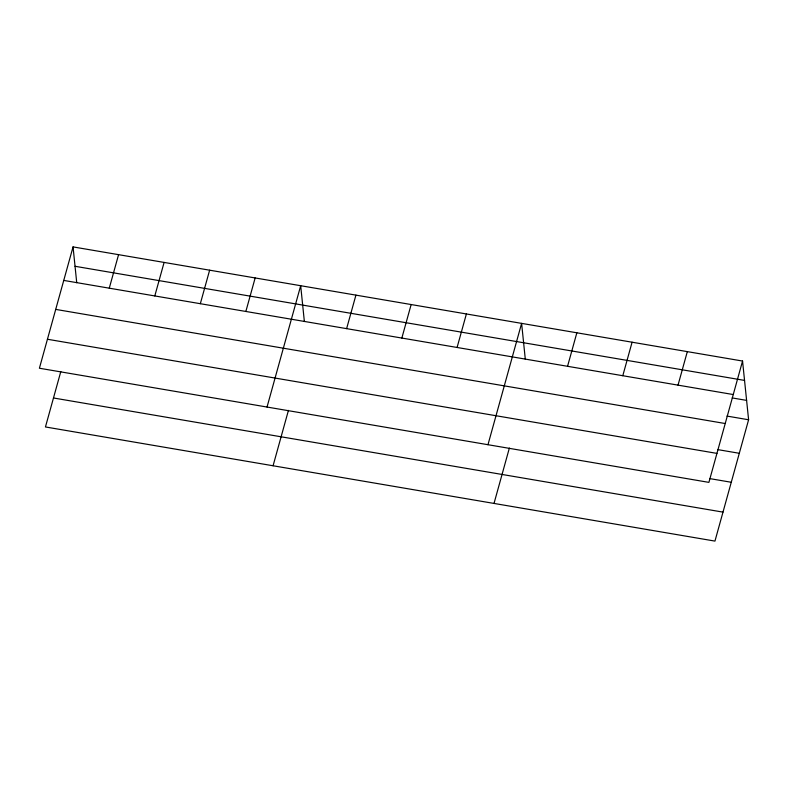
<?xml version="1.0" encoding="UTF-8"?>
<svg xmlns="http://www.w3.org/2000/svg" width="788" height="788" viewBox="0 0 788 788"><rect width="100%" height="100%" fill="white"/><g stroke="black" fill="none" stroke-linecap="round" stroke-linejoin="round"><path stroke-width="1.18" d="M73.048 246.9L39.4 368.232L708.904 482.374L742.552 361.042L73.048 246.9L76.732 282.725M60.804 371.572L45.448 426.958L714.952 541.1L748.6 419.768L742.552 361.042M109.276 288.172L118.574 254.662M154.803 295.933L164.101 262.424M200.329 303.695L209.628 270.185M245.856 311.457L255.154 277.947M267.034 407.041L300.681 285.709L304.365 321.534M273.072 465.767L288.438 410.381M346.621 328.635L355.92 295.126M401.85 338.052L411.149 304.542M457.089 347.469L466.388 313.959M487.969 444.708L521.617 323.375L525.3 359.2M494.017 503.434L509.373 448.047M567.557 366.302L576.855 332.792M622.796 375.718L632.084 342.209M678.025 385.135L687.323 351.625M75.037 266.285L744.552 380.417M63.749 280.42L733.264 394.552M732.2 397.93L746.61 400.393M726.989 416.084L748.6 419.768M55.721 309.398L725.226 423.53M717.691 449.603L739.302 453.287M47.438 339.254L716.942 453.396M709.653 478.582L731.264 482.266M53.476 397.979L722.99 512.121"/></g></svg>
